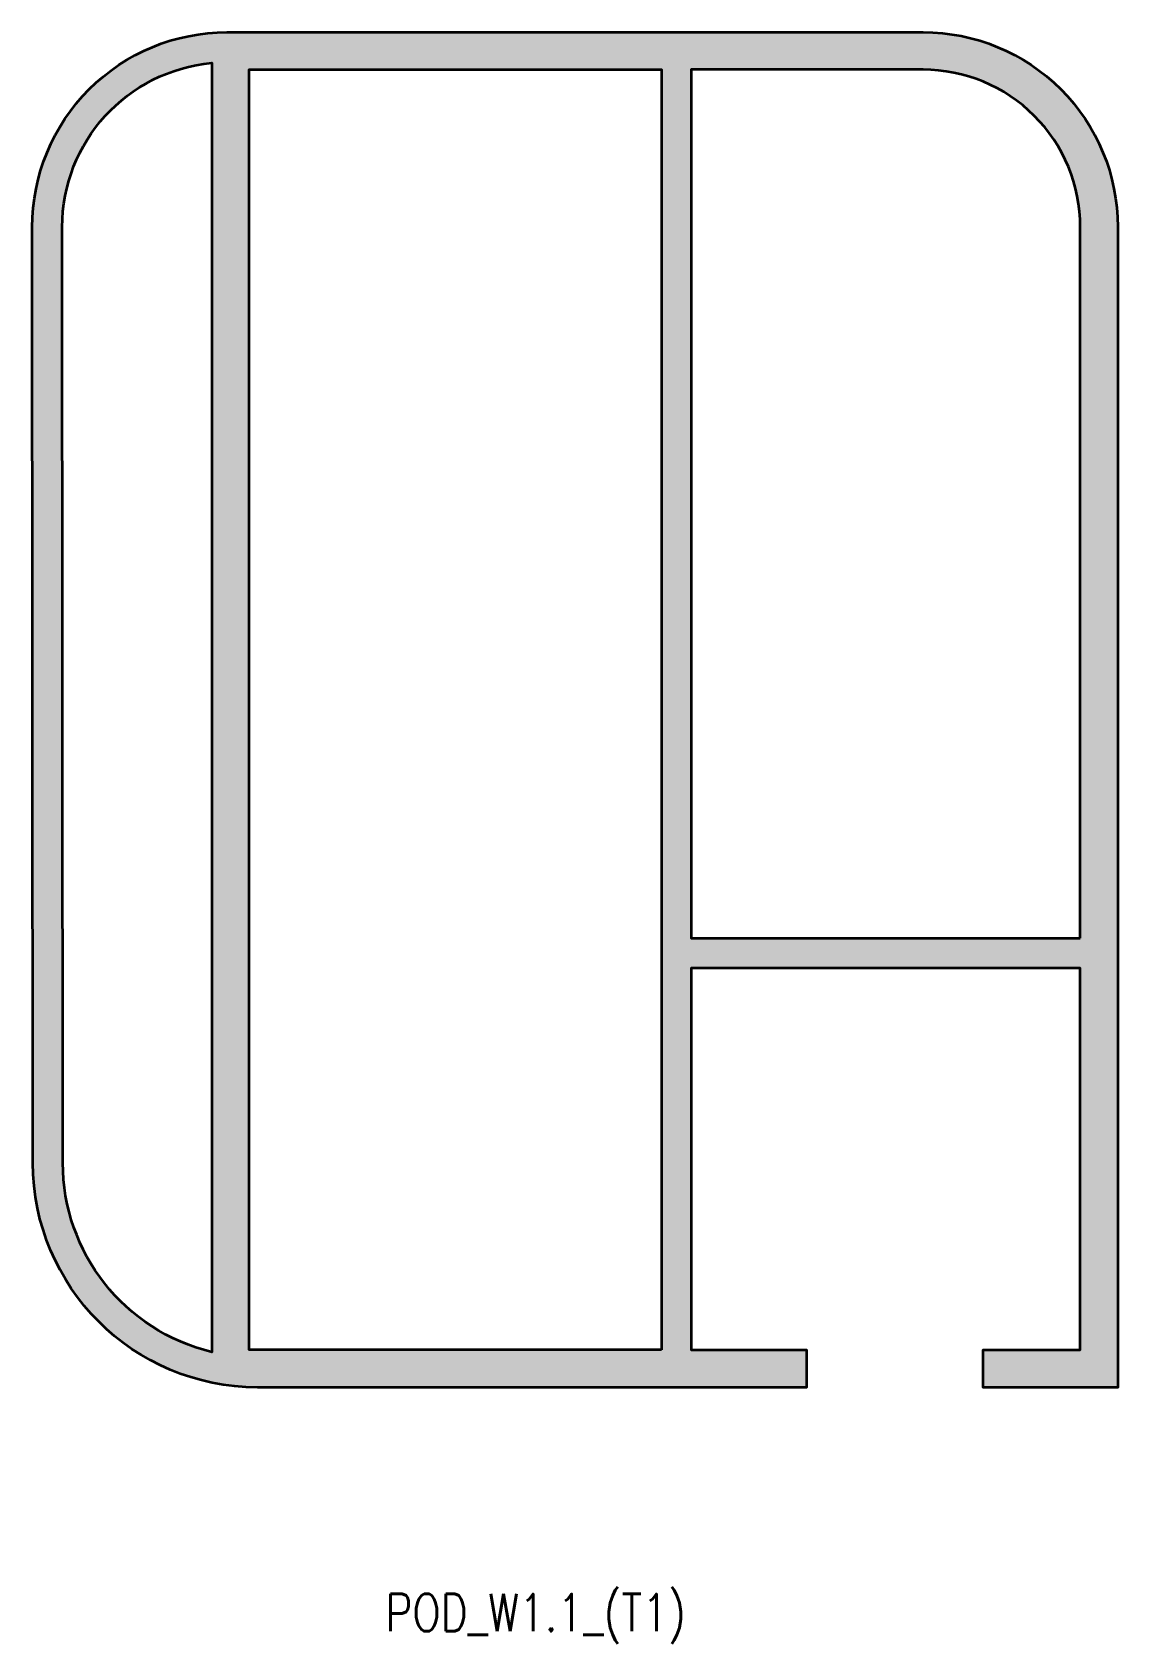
# Model space of a CAD drawing. Header units: millimetres. Extents: x 86101 to 93350, y 78988 to 89750.
import ezdxf

# ---------------------------------------------------------------- set-up
doc = ezdxf.new("R2010")
doc.units = ezdxf.units.MM
doc.header["$MEASUREMENT"] = 0
doc.layers.get('Defpoints').update_dxf_attribs({"color": 151, "lineweight": 9})
doc.layers.add('NDC_S_HATCH COLUMN AND WALL', color=251, linetype='Continuous', lineweight=13)
doc.layers.add('NDC_S_WALL', color=6, linetype='Continuous', lineweight=35)
doc.styles.add('NDC_BAR 2', font='romans.shx', dxfattribs={"width": 0.8})

msp = doc.modelspace()

# ---------------------------------------------------------------- hatches: boundary and pattern name
at = {"layer": 'NDC_S_HATCH COLUMN AND WALL'}
h = msp.add_hatch(color=256, dxfattribs=at)
h.dxf.hatch_style = 1
h.paths.add_polyline_path([(93350, 88451), (93350, 80700), (92452, 80700), (92452, 80950), (93100, 80950), (93100, 83500), (90502, 83500), (90502, 80950), (91272, 80950), (91272, 80700), (87605, 80700, -0.414013), (86105, 82199), (86101, 88449, -0.414414), (87401, 89750), (92050, 89750, -0.414136)])
h.paths.add_polyline_path([(92050, 89500), (90502, 89500), (90502, 83700), (93100, 83700), (93100, 88450, 0.414226)], flags=16)
h.paths.add_polyline_path([(90302, 80950), (87550, 80950), (87550, 89500), (90302, 89500)], flags=16)
h.paths.add_polyline_path([(87300, 80936, -0.346244), (86305, 82199), (86305, 82199), (86301, 88447, -0.388393), (87300, 89545)], flags=16)

# ---------------------------------------------------------------- linework, layer by layer
at = {"layer": 'NDC_S_WALL', "ltscale": 10}
msp.add_line((86305, 82199), (86301, 88452), dxfattribs=at)
for points in [[(93350, 88450), (93350, 80700), (92452, 80700), (92452, 80950), (93100, 80950), (93100, 83500), (90502, 83500), (90502, 80950), (91272, 80950), (91272, 80700), (87605, 80700, -0.414013), (86105, 82199), (86101, 88449, -0.414414), (87401, 89750), (92050, 89750, -0.414324), (93350, 88450)], [(86301, 88449, -0.387804), (87300, 89545), (87300, 80936, -0.346243), (86305, 82199)]]:
    msp.add_lwpolyline(points, format="xyb", dxfattribs=at)
msp.add_lwpolyline([(90302, 80950), (87550, 80950), (87550, 89500), (90302, 89500)], close=True, dxfattribs=at)
msp.add_lwpolyline([(93100, 83700), (93100, 88450, 0.414214), (92050, 89500), (90502, 89500), (90502, 83700)], format="xyb", close=True, dxfattribs=at)

# ---------------------------------------------------------------- texts
at = {"layer": 'Defpoints', "style": 'NDC_BAR 2', "width": 0.8}
msp.add_text('POD_W1.1_(T1)', height=250, dxfattribs=at).set_placement((88460, 79071))

doc.saveas('drawing.dxf')
